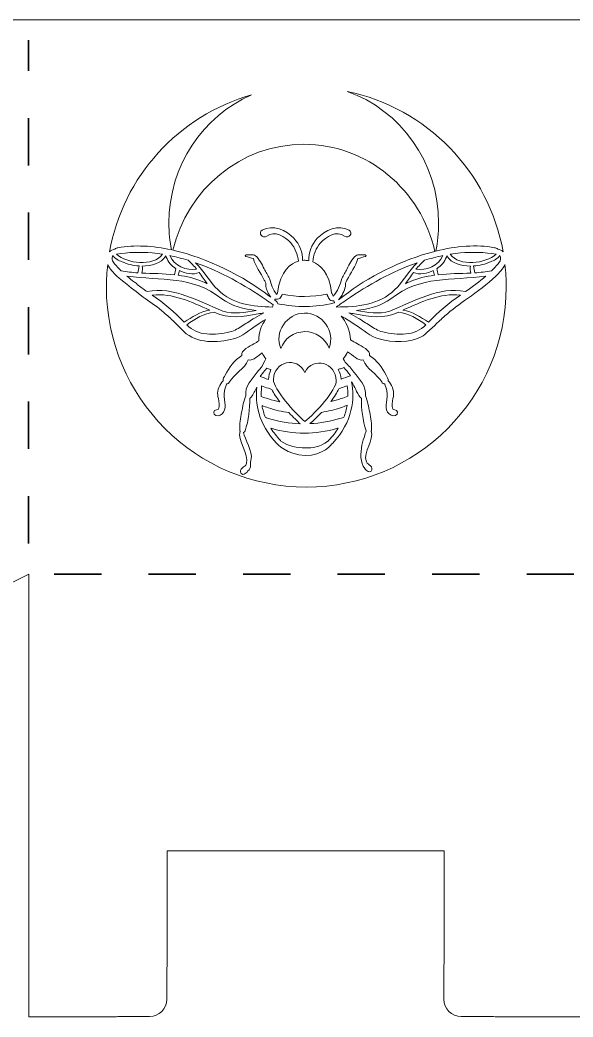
# Model space of a CAD drawing. Extents: x 7 to 991, y -717 to -282.
# Drawn here: x 503.5 to 744.9, y -717.3 to -282.2 of the extents above; entities that cross this region are included whole.
import ezdxf

# ---------------------------------------------------------------- set-up
doc = ezdxf.new("R2010")
doc.units = 0
doc.header["$MEASUREMENT"] = 0
doc.linetypes.add('AI-Linetype-1', pattern=[41.240002, 20.620001, -20.620001])
doc.linetypes.add('AI-Linetype-5', pattern=[41.240002, 20.620001, -20.620001])
doc.layers.add('Layer 1', color=7, linetype='Continuous')

# ---------------------------------------------------------------- blocks, each defined once
blk = doc.blocks.new('block 2')
at = {"layer": 'Layer 1', "lineweight": 0}
for points, knots in [([(514.66, -282.19), (514.66, -282.19), (264.66, -282.19), (264.66, -282.19), (264.66, -282.19), (258.35, -282.19), (258.35, -282.19), (258.35, -282.19), (26.47, -282.19), (26.47, -282.19), (26.47, -282.19), (26.47, -282.57), (26.47, -282.57), (26.47, -282.57), (25.11, -282.57), (25.11, -282.57), (25.11, -282.57), (24.11, -282.57), (24.11, -282.57), (24.11, -282.57), (6.7, -306.56), (6.7, -306.56), (6.7, -306.56), (6.7, -496.03), (6.7, -496.03), (6.7, -496.03), (24.11, -523.96), (24.11, -523.96), (24.11, -523.96), (24.25, -523.96), (24.25, -523.96), (24.25, -523.96), (25.11, -525.68), (25.11, -525.68), (25.11, -525.68), (33.79, -543.04), (33.79, -543.04), (33.79, -543.04), (84.69, -644.82), (84.69, -644.82), (84.69, -644.82), (84.69, -693.1), (84.69, -693.1), (84.69, -693.31), (84.7, -693.51), (84.7, -693.72), (84.56, -694.3), (84.48, -694.91), (84.48, -695.53), (84.48, -695.53), (84.48, -709.73), (84.48, -709.73), (84.48, -713.93), (87.88, -717.33), (92.08, -717.33), (92.08, -717.33), (106.28, -717.33), (106.28, -717.33), (106.7, -717.33), (107.1, -717.29), (107.5, -717.23), (107.95, -717.25), (108.4, -717.27), (108.86, -717.27), (108.86, -717.27), (181.37, -717.27), (181.37, -717.27), (181.77, -717.27), (182.18, -717.26), (182.58, -717.24), (182.95, -717.29), (183.34, -717.33), (183.73, -717.33), (183.73, -717.33), (197.93, -717.33), (197.93, -717.33), (202.13, -717.33), (205.53, -713.93), (205.53, -709.73), (205.53, -709.73), (205.53, -695.53), (205.53, -695.53), (205.53, -695.24), (205.51, -694.95), (205.48, -694.67), (205.51, -694.17), (205.54, -693.67), (205.54, -693.16), (205.54, -693.16), (205.54, -644.82), (205.54, -644.82), (205.54, -644.82), (256.41, -543.04), (256.41, -543.04), (256.41, -543.04), (258.35, -539.16), (258.35, -539.16), (258.35, -539.16), (265.97, -523.91), (265.97, -523.91), (265.97, -523.91), (265.97, -644.82), (265.97, -644.82), (265.97, -644.82), (362.68, -644.82), (362.68, -644.82), (362.95, -644.82), (363.21, -644.81), (363.48, -644.8), (363.97, -644.9), (364.48, -644.95), (365, -644.95), (365, -644.95), (379.2, -644.95), (379.2, -644.95), (383.4, -644.95), (386.8, -641.55), (386.8, -637.35), (386.8, -637.35), (386.8, -623.15), (386.8, -623.15), (386.8, -622.82), (386.77, -622.51), (386.73, -622.19), (386.77, -621.66), (386.79, -621.13), (386.79, -620.6), (386.79, -620.6), (386.79, -584.34), (386.79, -584.34), (386.79, -584.34), (507.33, -524.07), (507.33, -524.07), (507.33, -524.07), (507.33, -717.27), (507.33, -717.27), (507.33, -717.27), (543.59, -717.27), (543.59, -717.27), (544.49, -717.27), (545.38, -717.22), (546.26, -717.12), (546.26, -717.12), (560.04, -717.12), (560.04, -717.12), (564.24, -717.12), (567.65, -713.72), (567.65, -709.52), (567.65, -709.52), (567.65, -695.83), (567.65, -695.83), (567.75, -694.95), (567.8, -694.06), (567.8, -693.16), (567.8, -693.16), (567.8, -644.82), (567.8, -644.82), (567.8, -644.82), (688.65, -644.82), (688.65, -644.82), (688.65, -644.82), (688.65, -693.1), (688.65, -693.1), (688.65, -693.3), (688.66, -693.5), (688.67, -693.69), (688.56, -694.22), (688.49, -694.76), (688.49, -695.32), (688.49, -695.32), (688.49, -709.52), (688.49, -709.52), (688.49, -713.72), (691.9, -717.12), (696.1, -717.12), (696.1, -717.12), (710.19, -717.12), (710.19, -717.12), (711.06, -717.21), (711.93, -717.27), (712.82, -717.27), (712.82, -717.27), (749.12, -717.27), (749.12, -717.27), (749.12, -717.27), (749.12, -523.91), (749.12, -523.91), (749.12, -523.91), (869.94, -584.33), (869.94, -584.33), (869.94, -584.33), (869.94, -620.65), (869.94, -620.65), (869.94, -621.06), (869.95, -621.46), (869.97, -621.86), (869.92, -622.21), (869.89, -622.57), (869.89, -622.94), (869.89, -622.94), (869.89, -637.14), (869.89, -637.14), (869.89, -641.34), (873.29, -644.74), (877.49, -644.74), (877.49, -644.74), (891.69, -644.74), (891.69, -644.74), (891.79, -644.74), (891.9, -644.73), (892, -644.73), (892.7, -644.78), (893.4, -644.82), (894.11, -644.82), (894.11, -644.82), (990.79, -644.82), (990.79, -644.82), (990.79, -644.82), (990.79, -282.19), (990.79, -282.19), (990.79, -282.19), (514.66, -282.19), (514.66, -282.19)], [0, 0, 0, 0, 1, 1, 1, 2, 2, 2, 3, 3, 3, 4, 4, 4, 5, 5, 5, 6, 6, 6, 7, 7, 7, 8, 8, 8, 9, 9, 9, 10, 10, 10, 11, 11, 11, 12, 12, 12, 13, 13, 13, 14, 14, 14, 15, 15, 15, 16, 16, 16, 17, 17, 17, 18, 18, 18, 19, 19, 19, 20, 20, 20, 21, 21, 21, 22, 22, 22, 23, 23, 23, 24, 24, 24, 25, 25, 25, 26, 26, 26, 27, 27, 27, 28, 28, 28, 29, 29, 29, 30, 30, 30, 31, 31, 31, 32, 32, 32, 33, 33, 33, 34, 34, 34, 35, 35, 35, 36, 36, 36, 37, 37, 37, 38, 38, 38, 39, 39, 39, 40, 40, 40, 41, 41, 41, 42, 42, 42, 43, 43, 43, 44, 44, 44, 45, 45, 45, 46, 46, 46, 47, 47, 47, 48, 48, 48, 49, 49, 49, 50, 50, 50, 51, 51, 51, 52, 52, 52, 53, 53, 53, 54, 54, 54, 55, 55, 55, 56, 56, 56, 57, 57, 57, 58, 58, 58, 59, 59, 59, 60, 60, 60, 61, 61, 61, 62, 62, 62, 63, 63, 63, 64, 64, 64, 65, 65, 65, 66, 66, 66, 67, 67, 67, 68, 68, 68, 69, 69, 69, 70, 70, 70, 71, 71, 71, 72, 72, 72, 73, 73, 73, 74, 74, 74, 74]), ([(604.54, -314.89), (583.37, -324.09), (568.51, -345.71), (568.51, -370.91), (568.51, -374.89), (568.91, -378.77), (569.62, -382.53), (561.52, -380.77), (553.5, -380.25), (546.29, -381.57), (545.8, -381.67), (545.34, -381.89), (544.93, -382.19), (544.02, -382.29), (543.21, -382.77), (542.58, -383.44), (548.44, -350.48), (572.8, -323.92), (604.54, -314.89)], [0, 0, 0, 0, 1, 1, 1, 2, 2, 2, 3, 3, 3, 4, 4, 4, 5, 5, 5, 6, 6, 6, 6]), ([(714.36, -383.44), (713.73, -382.77), (712.92, -382.29), (712.01, -382.19), (711.6, -381.89), (711.15, -381.67), (710.65, -381.57), (702.75, -380.13), (693.88, -380.88), (684.99, -383.07), (685.77, -379.14), (686.21, -375.08), (686.21, -370.91), (686.21, -344.22), (669.53, -321.56), (646.36, -313.4), (681.02, -320.62), (708.14, -348.42), (714.36, -383.44)], [0, 0, 0, 0, 1, 1, 1, 2, 2, 2, 3, 3, 3, 4, 4, 4, 5, 5, 5, 6, 6, 6, 6]), ([(644.83, -402.61), (644.06, -403.17), (643.29, -403.74), (642.53, -404.33), (644.03, -402.62), (645.15, -400.38), (645.5, -398.49), (645.58, -398.01), (645.58, -397.55), (645.61, -397.07), (645.64, -396.57), (645.97, -396.23), (646.2, -395.8), (647.71, -392.66), (650.08, -389.74), (650.96, -386.32), (652.04, -386.07), (653.22, -385.73), (654.29, -385.36), (654.64, -385.22), (654.58, -384.72), (654.19, -384.69), (653.43, -384.65), (652.65, -384.68), (651.89, -384.72), (651.25, -384.75), (650.6, -384.62), (650.12, -385.08), (648.29, -386.43), (647.33, -388.87), (646.24, -390.79), (645.48, -392.21), (644.62, -393.59), (643.96, -395.05), (643.21, -397.78), (642.17, -400.67), (640.12, -402.67), (639.77, -401.84), (639.51, -401.3), (639.51, -401.3), (638.48, -392.31), (634.42, -388.99), (631.29, -387.77), (631.53, -384.73), (632.67, -381.73), (634.7, -379.46), (637.07, -376.8), (641.77, -373.88), (645.14, -376.48), (647.02, -377.94), (649.1, -375.08), (647.1, -373.94), (642.52, -371.36), (636.52, -373.91), (633.27, -377.47), (630.71, -380.27), (629.45, -383.73), (629.57, -387.27), (628.73, -387.1), (628.07, -387.08), (627.71, -387.08), (627.5, -387.08), (627.18, -387.09), (626.78, -387.13), (626.86, -383.64), (625.6, -380.24), (623.07, -377.47), (619.83, -373.91), (613.82, -371.36), (609.24, -373.94), (607.28, -375.06), (609.29, -377.96), (611.2, -376.48), (614.57, -373.88), (619.27, -376.8), (621.65, -379.46), (623.6, -381.66), (624.74, -384.53), (625.02, -387.47), (621.83, -388.39), (617.05, -391.43), (615.92, -401.3), (615.92, -401.3), (615.79, -401.56), (615.6, -401.99), (613.95, -400.05), (613.05, -397.49), (612.38, -395.05), (611.72, -393.59), (610.86, -392.21), (610.11, -390.79), (609.01, -388.87), (608.05, -386.43), (606.22, -385.08), (605.75, -384.62), (605.09, -384.75), (604.45, -384.72), (603.69, -384.68), (602.91, -384.65), (602.15, -384.69), (601.76, -384.72), (601.7, -385.22), (602.06, -385.36), (603.12, -385.73), (604.3, -386.07), (605.38, -386.32), (606.26, -389.74), (608.63, -392.66), (610.14, -395.8), (610.37, -396.23), (610.7, -396.57), (610.73, -397.07), (610.76, -397.55), (610.76, -398.01), (610.84, -398.49), (611.12, -399.99), (611.88, -401.71), (612.93, -403.21), (612.66, -403.01), (612.39, -402.81), (612.11, -402.61), (601.34, -394.14), (585.68, -386.16), (570.24, -382.67), (576.56, -356.15), (599.72, -336.46), (627.36, -336.46), (655.17, -336.46), (678.46, -356.4), (684.6, -383.18), (669.85, -386.88), (655.11, -394.52), (644.83, -402.61)], [0, 0, 0, 0, 1, 1, 1, 2, 2, 2, 3, 3, 3, 4, 4, 4, 5, 5, 5, 6, 6, 6, 7, 7, 7, 8, 8, 8, 9, 9, 9, 10, 10, 10, 11, 11, 11, 12, 12, 12, 13, 13, 13, 14, 14, 14, 15, 15, 15, 16, 16, 16, 17, 17, 17, 18, 18, 18, 19, 19, 19, 20, 20, 20, 21, 21, 21, 22, 22, 22, 23, 23, 23, 24, 24, 24, 25, 25, 25, 26, 26, 26, 27, 27, 27, 28, 28, 28, 29, 29, 29, 30, 30, 30, 31, 31, 31, 32, 32, 32, 33, 33, 33, 34, 34, 34, 35, 35, 35, 36, 36, 36, 37, 37, 37, 38, 38, 38, 39, 39, 39, 40, 40, 40, 41, 41, 41, 42, 42, 42, 43, 43, 43, 44, 44, 44, 44]), ([(548.08, -387.75), (550.44, -388.77), (552.96, -389.38), (555.53, -389.55), (555.36, -390.53), (555.16, -391.6), (555.02, -392.56), (552.53, -392.4), (550.06, -392.1), (547.62, -391.62), (546.63, -390.67), (545.67, -389.69), (544.82, -388.63), (544.39, -388.09), (543.89, -387.39), (543.75, -386.77), (543.64, -386.25), (543.79, -385.6), (544.14, -385.04), (545.1, -386.37), (546.58, -387.13), (548.08, -387.75)], [0, 0, 0, 0, 1, 1, 1, 2, 2, 2, 3, 3, 3, 4, 4, 4, 5, 5, 5, 6, 6, 6, 7, 7, 7, 7]), ([(545.61, -384.43), (550.75, -383.57), (556.02, -383.37), (561.21, -383.89), (562.73, -384.03), (564.24, -384.23), (565.74, -384.47), (561.67, -389.92), (550.19, -388.53), (545.61, -384.43)], [0, 0, 0, 0, 1, 1, 1, 2, 2, 2, 3, 3, 3, 3]), ([(571.59, -390.76), (571.41, -391.65), (571.25, -392.55), (570.88, -393.38), (566.14, -392.85), (561.44, -392.89), (556.7, -392.66), (556.95, -391.68), (557.12, -390.61), (556.9, -389.6), (560.78, -389.67), (565, -388.53), (567.2, -385.06), (567.24, -385.28), (567.29, -385.5), (567.37, -385.72), (568.08, -387.86), (569.74, -389.54), (571.59, -390.76)], [0, 0, 0, 0, 1, 1, 1, 2, 2, 2, 3, 3, 3, 4, 4, 4, 5, 5, 5, 6, 6, 6, 6]), ([(576.87, -387.08), (578.26, -388.25), (579.49, -389.59), (580.62, -391.01), (576.11, -391.75), (570.69, -389.45), (568.94, -385.05), (571.62, -385.59), (574.26, -386.28), (576.87, -387.08)], [0, 0, 0, 0, 1, 1, 1, 2, 2, 2, 3, 3, 3, 3]), ([(676.32, -391.01), (677.45, -389.59), (678.68, -388.25), (680.07, -387.08), (682.68, -386.28), (685.33, -385.59), (688, -385.05), (686.25, -389.45), (680.84, -391.75), (676.32, -391.01)], [0, 0, 0, 0, 1, 1, 1, 2, 2, 2, 3, 3, 3, 3]), ([(700.04, -389.6), (699.82, -390.61), (699.99, -391.68), (700.25, -392.66), (695.51, -392.89), (690.8, -392.85), (686.06, -393.38), (685.7, -392.55), (685.53, -391.65), (685.36, -390.76), (687.2, -389.54), (688.86, -387.86), (689.57, -385.72), (689.65, -385.5), (689.7, -385.28), (689.75, -385.06), (691.94, -388.53), (696.16, -389.67), (700.04, -389.6)], [0, 0, 0, 0, 1, 1, 1, 2, 2, 2, 3, 3, 3, 4, 4, 4, 5, 5, 5, 6, 6, 6, 6]), ([(691.21, -384.47), (692.71, -384.23), (694.21, -384.03), (695.73, -383.89), (700.93, -383.37), (706.19, -383.57), (711.34, -384.43), (706.75, -388.53), (695.28, -389.92), (691.21, -384.47)], [0, 0, 0, 0, 1, 1, 1, 2, 2, 2, 3, 3, 3, 3]), ([(701.93, -392.56), (701.78, -391.6), (701.58, -390.53), (701.41, -389.55), (703.98, -389.38), (706.51, -388.77), (708.87, -387.75), (710.37, -387.13), (711.85, -386.37), (712.8, -385.04), (713.15, -385.6), (713.3, -386.25), (713.19, -386.77), (713.06, -387.39), (712.56, -388.09), (712.12, -388.63), (711.27, -389.69), (710.32, -390.67), (709.32, -391.62), (706.88, -392.1), (704.41, -392.4), (701.93, -392.56)], [0, 0, 0, 0, 1, 1, 1, 2, 2, 2, 3, 3, 3, 4, 4, 4, 5, 5, 5, 6, 6, 6, 7, 7, 7, 7]), ([(628.47, -486.04), (580.29, -486.04), (541.23, -446.98), (541.23, -398.8), (541.23, -395.47), (541.43, -392.18), (541.79, -388.94), (542.69, -390.87), (544.33, -392.52), (545.81, -393.95), (547.52, -395.59), (557.01, -402.98), (558.08, -403.71), (560.94, -405.65), (563.7, -407.64), (566.34, -409.89), (567.85, -411.19), (569.33, -412.52), (570.77, -413.89), (571.12, -414.23), (574.98, -418.18), (574.99, -418.19), (580.74, -423.45), (589.58, -423.27), (596.69, -421.37), (600.52, -420.35), (603.67, -417.49), (606.91, -415.33), (608.12, -414.51), (609.36, -413.73), (610.62, -412.98), (609.07, -415.27), (607.55, -418.52), (607.76, -422.27), (607.02, -422.68), (606.29, -423.12), (605.57, -423.56), (603.98, -424.63), (599.71, -426.32), (600.29, -428.67), (597.04, -430.7), (594.79, -433.85), (593.08, -437.2), (592.73, -437.97), (591.93, -438.84), (592.15, -439.71), (590.62, -441.28), (589.6, -443.72), (589.79, -445.85), (589.9, -447.04), (591.56, -452.65), (589.3, -452.36), (587.85, -452.17), (587.71, -454.38), (588.96, -454.78), (590.29, -455.21), (591.71, -454.49), (592.4, -453.33), (593.15, -452.07), (593.06, -450.52), (592.91, -449.13), (592.74, -447.45), (592.42, -445.73), (592.75, -444.04), (592.95, -442.97), (593.4, -441.99), (593.65, -440.94), (594.15, -440.99), (594.66, -440.78), (594.98, -440.19), (597.03, -436.57), (601.59, -434.55), (603.04, -430.55), (604.28, -430.85), (605.5, -430.25), (606.46, -429.51), (607.37, -428.84), (608.28, -428.16), (609.18, -427.47), (609.61, -428.33), (610.15, -429.21), (610.82, -430.09), (610.82, -430.09), (610.1, -431.26), (609.25, -433.28), (608.5, -434.13), (607.79, -435.02), (607.09, -435.9), (604.78, -438.79), (601.5, -442.18), (602.06, -446.17), (601.05, -448.42), (600.8, -451), (600.19, -453.37), (599.68, -455.92), (599.33, -458.52), (599.44, -461.13), (599.45, -461.35), (599.51, -461.54), (599.6, -461.71), (598.26, -465.37), (603.49, -471.89), (602.32, -475.63), (602.11, -476.29), (602, -476.61), (601.42, -477.03), (600.8, -477.49), (599.88, -478), (599.82, -478.84), (599.4, -479.72), (600.43, -481.04), (601.42, -480.35), (601.89, -479.97), (602.66, -479.67), (602.85, -479.08), (604.86, -477.6), (603.74, -475.84), (604.45, -473.58), (605.13, -471.17), (601.53, -464.75), (601.03, -462.23), (601.36, -462.12), (601.64, -461.87), (601.76, -461.45), (603.3, -456.81), (603.85, -452.08), (603.83, -447.25), (604.06, -447.15), (604.27, -447), (604.42, -446.8), (605.44, -445.47), (606.13, -443.93), (606.87, -442.43), (606.09, -449.4), (607.4, -458.42), (615.56, -467.01), (615.56, -467.01), (619.9, -471.98), (628.03, -472.26), (635.64, -472.52), (639.86, -467.01), (639.86, -467.01), (648.95, -457.44), (649.55, -447.36), (648.21, -440.15), (649.59, -442.29), (650.37, -444.78), (651.92, -446.8), (652.08, -447), (652.28, -447.15), (652.52, -447.25), (652.49, -452.08), (653.04, -456.81), (654.58, -461.45), (654.7, -461.87), (649.74, -472.52), (653.99, -478), (654.19, -478.59), (654.95, -478.88), (655.42, -479.27), (656.42, -479.96), (657.45, -478.64), (657.03, -477.75), (656.97, -476.92), (656.05, -476.4), (655.43, -475.95), (654.85, -475.53), (654.73, -475.21), (654.53, -474.55), (653.36, -470.81), (658.08, -465.37), (656.74, -461.71), (656.83, -461.54), (656.9, -461.35), (656.91, -461.13), (657.02, -458.52), (656.67, -455.92), (656.15, -453.37), (655.54, -451), (655.29, -448.42), (654.28, -446.17), (654.85, -442.18), (651.56, -438.79), (649.25, -435.9), (648.04, -434.38), (646.8, -432.84), (645.37, -431.52), (644.92, -430.6), (644.61, -430.09), (644.61, -430.09), (645.41, -429.03), (646.02, -427.99), (646.49, -426.96), (647.62, -427.82), (648.74, -428.67), (649.88, -429.51), (650.85, -430.25), (652.06, -430.85), (653.3, -430.55), (654.75, -434.55), (659.31, -436.57), (661.36, -440.19), (661.68, -440.78), (662.19, -440.99), (662.69, -440.94), (662.94, -441.99), (663.39, -442.97), (663.6, -444.04), (663.92, -445.73), (663.61, -447.45), (663.43, -449.13), (663.28, -450.52), (663.19, -452.07), (663.94, -453.33), (664.63, -454.49), (666.05, -455.21), (667.38, -454.78), (668.63, -454.38), (668.49, -452.17), (667.04, -452.36), (664.79, -452.65), (666.45, -447.04), (666.55, -445.85), (666.74, -443.72), (665.72, -441.28), (664.19, -439.71), (664.41, -438.84), (663.61, -437.97), (663.26, -437.2), (661.55, -433.85), (659.3, -430.7), (656.05, -428.67), (656.63, -426.32), (652.36, -424.63), (650.77, -423.56), (649.75, -422.94), (648.74, -422.33), (647.69, -421.79), (647.76, -417.33), (645.43, -413.62), (643.69, -411.47), (644.02, -411.65), (644.35, -411.83), (644.68, -412.01), (646.5, -413.06), (648.29, -414.16), (650.04, -415.33), (653.27, -417.49), (656.42, -420.35), (660.25, -421.37), (666.28, -422.99), (673.56, -423.36), (679.14, -420.22), (679.33, -420.44), (684.78, -415.21), (686.18, -413.89), (687.62, -412.52), (689.09, -411.19), (690.61, -409.89), (691.83, -408.85), (698.35, -404.05), (698.86, -403.71), (703.17, -400.78), (707.38, -397.56), (711.13, -393.95), (712.61, -392.52), (714.25, -390.87), (715.15, -388.94), (715.52, -392.18), (715.71, -395.47), (715.71, -398.8), (715.71, -446.98), (676.65, -486.04), (628.47, -486.04)], [0, 0, 0, 0, 1, 1, 1, 2, 2, 2, 3, 3, 3, 4, 4, 4, 5, 5, 5, 6, 6, 6, 7, 7, 7, 8, 8, 8, 9, 9, 9, 10, 10, 10, 11, 11, 11, 12, 12, 12, 13, 13, 13, 14, 14, 14, 15, 15, 15, 16, 16, 16, 17, 17, 17, 18, 18, 18, 19, 19, 19, 20, 20, 20, 21, 21, 21, 22, 22, 22, 23, 23, 23, 24, 24, 24, 25, 25, 25, 26, 26, 26, 27, 27, 27, 28, 28, 28, 29, 29, 29, 30, 30, 30, 31, 31, 31, 32, 32, 32, 33, 33, 33, 34, 34, 34, 35, 35, 35, 36, 36, 36, 37, 37, 37, 38, 38, 38, 39, 39, 39, 40, 40, 40, 41, 41, 41, 42, 42, 42, 43, 43, 43, 44, 44, 44, 45, 45, 45, 46, 46, 46, 47, 47, 47, 48, 48, 48, 49, 49, 49, 50, 50, 50, 51, 51, 51, 52, 52, 52, 53, 53, 53, 54, 54, 54, 55, 55, 55, 56, 56, 56, 57, 57, 57, 58, 58, 58, 59, 59, 59, 60, 60, 60, 61, 61, 61, 62, 62, 62, 63, 63, 63, 64, 64, 64, 65, 65, 65, 66, 66, 66, 67, 67, 67, 68, 68, 68, 69, 69, 69, 70, 70, 70, 71, 71, 71, 72, 72, 72, 73, 73, 73, 74, 74, 74, 75, 75, 75, 76, 76, 76, 77, 77, 77, 78, 78, 78, 79, 79, 79, 80, 80, 80, 81, 81, 81, 82, 82, 82, 83, 83, 83, 84, 84, 84, 85, 85, 85, 86, 86, 86, 87, 87, 87, 88, 88, 88, 89, 89, 89, 90, 90, 90, 91, 91, 91, 91]), ([(581.72, -392.43), (582.93, -394.04), (584.05, -395.68), (585.23, -397.29), (584.62, -396.98), (584, -396.69), (583.37, -396.42), (579.93, -394.95), (576.28, -394.09), (572.56, -393.59), (572.81, -392.96), (573.01, -392.26), (573.07, -391.6), (575.54, -392.71), (579.12, -393.56), (581.72, -392.43)], [0, 0, 0, 0, 1, 1, 1, 2, 2, 2, 3, 3, 3, 4, 4, 4, 5, 5, 5, 5]), ([(589.93, -400.02), (586.24, -396.39), (583.75, -391.78), (580.11, -388.15), (591.14, -391.98), (601.33, -397.78), (610.95, -404.33), (611.96, -405.03), (612.96, -405.76), (613.97, -406.48), (613.88, -406.81), (613.8, -407.14), (613.74, -407.47), (605.26, -407.31), (596.21, -406.22), (589.93, -400.02)], [0, 0, 0, 0, 1, 1, 1, 2, 2, 2, 3, 3, 3, 4, 4, 4, 5, 5, 5, 5]), ([(641.69, -407.48), (641.69, -407.48), (641.67, -407.4), (641.67, -407.4), (643.13, -406.4), (644.54, -405.32), (646, -404.33), (655.61, -397.78), (665.8, -391.98), (676.83, -388.15), (673.2, -391.78), (670.7, -396.39), (667.01, -400.02), (660.35, -406.59), (650.59, -407.42), (641.69, -407.48)], [0, 0, 0, 0, 1, 1, 1, 2, 2, 2, 3, 3, 3, 4, 4, 4, 5, 5, 5, 5]), ([(684.38, -393.59), (680.67, -394.09), (677.01, -394.95), (673.57, -396.42), (672.94, -396.69), (672.32, -396.98), (671.71, -397.29), (672.9, -395.68), (674.02, -394.04), (675.22, -392.43), (677.83, -393.56), (681.41, -392.71), (683.87, -391.6), (683.93, -392.26), (684.14, -392.96), (684.38, -393.59)], [0, 0, 0, 0, 1, 1, 1, 2, 2, 2, 3, 3, 3, 4, 4, 4, 5, 5, 5, 5]), ([(591.58, -403.88), (595.96, -407.02), (601.32, -408.47), (606.64, -409), (601.82, -409.7), (596.78, -410.82), (592.02, -409.23), (581.42, -405.11), (570.7, -398.35), (558.95, -400.71), (557.5, -399.72), (556.09, -398.69), (554.7, -397.63), (554.45, -397.15), (554, -396.79), (553.47, -396.67), (552.35, -395.78), (551.26, -394.87), (550.19, -393.94), (565.21, -396.15), (578.48, -393.54), (591.58, -403.88)], [0, 0, 0, 0, 1, 1, 1, 2, 2, 2, 3, 3, 3, 4, 4, 4, 5, 5, 5, 6, 6, 6, 7, 7, 7, 7]), ([(664.93, -409.23), (660.16, -410.82), (655.12, -409.7), (650.3, -409), (655.62, -408.47), (660.98, -407.02), (665.37, -403.88), (678.47, -393.54), (691.73, -396.15), (706.76, -393.94), (703.98, -396.36), (701.04, -398.63), (697.99, -400.71), (686.24, -398.35), (675.53, -405.11), (664.93, -409.23)], [0, 0, 0, 0, 1, 1, 1, 2, 2, 2, 3, 3, 3, 4, 4, 4, 5, 5, 5, 5]), ([(586.32, -408.82), (582.13, -409.37), (578.67, -411.87), (575.21, -414.11), (570.93, -409.73), (566.31, -405.69), (561.24, -402.24), (570.05, -401.32), (578.42, -405.32), (586.32, -408.82)], [0, 0, 0, 0, 1, 1, 1, 2, 2, 2, 3, 3, 3, 3]), ([(616.01, -406.01), (615.89, -405.53), (615.61, -405.09), (615.19, -404.79), (615.02, -404.66), (614.84, -404.54), (614.67, -404.41), (614.76, -404.28), (614.83, -404.13), (614.89, -403.98), (615.12, -404.07), (615.36, -404.11), (615.6, -404.11), (615.7, -404.11), (615.8, -404.1), (615.9, -404.09), (616.62, -403.99), (617.23, -403.52), (617.52, -402.86), (617.69, -402.48), (617.81, -402.24), (617.81, -402.23), (617.86, -402.13), (617.9, -402.03), (617.93, -401.92), (624.39, -403.2), (631.04, -403.18), (637.48, -401.87), (637.52, -401.99), (637.56, -402.12), (637.62, -402.23), (637.62, -402.24), (637.86, -402.74), (638.18, -403.5), (638.45, -404.14), (639.02, -404.61), (639.7, -404.74), (639.84, -404.77), (639.98, -404.78), (640.12, -404.78), (640.24, -404.78), (640.35, -404.77), (640.47, -404.76), (640.52, -405.01), (640.62, -405.26), (640.77, -405.49), (640.67, -405.55), (640.58, -405.62), (640.49, -405.68), (640.49, -405.68), (640.46, -405.71), (640.46, -405.71), (632.43, -407.68), (624.07, -407.78), (616.01, -406.01)], [0, 0, 0, 0, 1, 1, 1, 2, 2, 2, 3, 3, 3, 4, 4, 4, 5, 5, 5, 6, 6, 6, 7, 7, 7, 8, 8, 8, 9, 9, 9, 10, 10, 10, 11, 11, 11, 12, 12, 12, 13, 13, 13, 14, 14, 14, 15, 15, 15, 16, 16, 16, 17, 17, 17, 18, 18, 18, 18]), ([(670.62, -408.82), (678.52, -405.32), (686.9, -401.32), (695.7, -402.24), (690.64, -405.69), (686.02, -409.73), (681.74, -414.11), (678.27, -411.87), (674.82, -409.37), (670.62, -408.82)], [0, 0, 0, 0, 1, 1, 1, 2, 2, 2, 3, 3, 3, 3]), ([(588.31, -409.68), (594.72, -412.84), (600.78, -411.66), (607.49, -410.46), (608.24, -410.33), (609.05, -410.22), (609.87, -410.08), (608.52, -410.76), (607.2, -411.52), (605.91, -412.3), (604.17, -413.35), (602.45, -414.44), (600.75, -415.55), (598.93, -416.73), (597.28, -417.84), (595.14, -418.33), (591.86, -419.07), (588.37, -419.49), (585.02, -419.22), (581.55, -418.94), (578.73, -417.61), (576.29, -415.22), (579.98, -412.72), (583.76, -410.11), (588.31, -409.68)], [0, 0, 0, 0, 1, 1, 1, 2, 2, 2, 3, 3, 3, 4, 4, 4, 5, 5, 5, 6, 6, 6, 7, 7, 7, 8, 8, 8, 8]), ([(638.4, -425.36), (636.73, -421.13), (632.58, -418.17), (627.77, -418.22), (622.95, -418.28), (618.88, -421.35), (617.3, -425.61), (614.33, -418.49), (619.9, -410.09), (627.67, -410.16), (635.43, -409.9), (641.2, -418.16), (638.4, -425.36)], [0, 0, 0, 0, 1, 1, 1, 2, 2, 2, 3, 3, 3, 4, 4, 4, 4]), ([(649.46, -410.46), (656.16, -411.66), (662.22, -412.84), (668.63, -409.68), (673.18, -410.11), (676.96, -412.72), (680.65, -415.22), (678.21, -417.61), (675.39, -418.94), (671.92, -419.22), (668.57, -419.49), (665.08, -419.07), (661.8, -418.33), (659.66, -417.84), (658.01, -416.73), (656.19, -415.55), (654.49, -414.44), (652.78, -413.35), (651.04, -412.3), (649.74, -411.52), (648.42, -410.76), (647.07, -410.08), (647.89, -410.22), (648.7, -410.33), (649.46, -410.46)], [0, 0, 0, 0, 1, 1, 1, 2, 2, 2, 3, 3, 3, 4, 4, 4, 5, 5, 5, 6, 6, 6, 7, 7, 7, 8, 8, 8, 8]), ([(627.83, -436.02), (631.59, -428.75), (641.36, -431.86), (641.54, -439.56), (641.54, -443.74), (632.58, -453.78), (627.8, -457.39), (623.62, -454.02), (614.11, -443.27), (614.11, -439.09), (614.27, -431.23), (624.49, -428.76), (627.83, -436.02)], [0, 0, 0, 0, 1, 1, 1, 2, 2, 2, 3, 3, 3, 4, 4, 4, 4]), ([(611.17, -434.17), (611.41, -434.25), (611.66, -434.33), (611.9, -434.41), (612.28, -434.54), (612.66, -434.67), (613.04, -434.79), (612.42, -436.02), (612.05, -437.45), (612.01, -439.06), (612.01, -439.06), (611.9, -439.03), (611.9, -439.03), (610.68, -438.66), (609.48, -438.24), (608.28, -437.78), (608.44, -437.6), (608.59, -437.41), (608.74, -437.22), (609.38, -436.43), (610.1, -435.52), (610.83, -434.69), (610.97, -434.53), (611.08, -434.36), (611.17, -434.17)], [0, 0, 0, 0, 1, 1, 1, 2, 2, 2, 3, 3, 3, 4, 4, 4, 5, 5, 5, 6, 6, 6, 7, 7, 7, 8, 8, 8, 8]), ([(643.65, -438.92), (643.65, -438.92), (643.62, -438.93), (643.62, -438.93), (643.49, -437.34), (643.04, -435.92), (642.36, -434.72), (642.79, -434.58), (643.22, -434.43), (643.65, -434.28), (644.02, -434.15), (644.4, -434.03), (644.78, -433.89), (645.77, -434.93), (646.7, -436.09), (647.61, -437.22), (647.61, -437.22), (647.79, -437.44), (647.79, -437.44), (646.42, -437.99), (645.04, -438.48), (643.65, -438.92)], [0, 0, 0, 0, 1, 1, 1, 2, 2, 2, 3, 3, 3, 4, 4, 4, 5, 5, 5, 6, 6, 6, 7, 7, 7, 7]), ([(608.89, -441.83), (609.88, -442.23), (610.89, -442.59), (611.9, -442.93), (612.38, -443.09), (612.86, -443.25), (613.35, -443.4), (614.24, -445.12), (615.5, -446.99), (616.91, -448.82), (615.22, -448.48), (613.55, -448.05), (611.9, -447.54), (610.85, -447.23), (609.81, -446.89), (608.79, -446.5), (608.76, -445.25), (608.82, -443.97), (608.97, -442.68), (609, -442.39), (608.97, -442.1), (608.89, -441.83)], [0, 0, 0, 0, 1, 1, 1, 2, 2, 2, 3, 3, 3, 4, 4, 4, 5, 5, 5, 6, 6, 6, 7, 7, 7, 7]), ([(643.65, -447.43), (642.17, -447.89), (640.69, -448.3), (639.19, -448.63), (640.62, -446.75), (641.86, -444.86), (642.66, -443.14), (642.99, -443.04), (643.32, -442.92), (643.65, -442.81), (644.55, -442.5), (645.46, -442.17), (646.35, -441.8), (646.55, -443.22), (646.67, -444.77), (646.63, -446.41), (645.65, -446.79), (644.65, -447.12), (643.65, -447.43)], [0, 0, 0, 0, 1, 1, 1, 2, 2, 2, 3, 3, 3, 4, 4, 4, 5, 5, 5, 6, 6, 6, 6]), ([(611.9, -451.47), (614.85, -452.45), (617.86, -453.15), (620.91, -453.57), (622.74, -455.58), (624.49, -457.29), (625.71, -458.38), (621.05, -458.22), (616.41, -457.44), (611.9, -456.07), (611.47, -455.94), (611.04, -455.81), (610.61, -455.67), (609.94, -453.98), (609.46, -452.24), (609.15, -450.46), (610.06, -450.82), (610.98, -451.16), (611.9, -451.47)], [0, 0, 0, 0, 1, 1, 1, 2, 2, 2, 3, 3, 3, 4, 4, 4, 5, 5, 5, 6, 6, 6, 6]), ([(629.98, -458.36), (631.4, -457.17), (633.23, -455.44), (635.09, -453.45), (637.98, -453), (640.85, -452.3), (643.65, -451.34), (644.52, -451.04), (645.4, -450.72), (646.26, -450.37), (645.98, -452.05), (645.51, -453.8), (644.82, -455.59), (644.43, -455.72), (644.04, -455.84), (643.65, -455.96), (639.19, -457.35), (634.6, -458.15), (629.98, -458.36)], [0, 0, 0, 0, 1, 1, 1, 2, 2, 2, 3, 3, 3, 4, 4, 4, 5, 5, 5, 6, 6, 6, 6]), ([(613.13, -460.39), (622.55, -463.26), (632.61, -463.26), (642.03, -460.39), (642.03, -460.39), (642.39, -460.39), (642.39, -460.39), (641.31, -462.12), (639.98, -463.86), (638.34, -465.58), (638.25, -465.68), (638.17, -465.79), (638.1, -465.9), (633.84, -468.9), (631.49, -468.92), (627.9, -468.9), (624.55, -468.89), (620.67, -468.39), (617.37, -465.96), (617.29, -465.83), (617.2, -465.7), (617.09, -465.58), (615.51, -463.91), (614.15, -462.18), (613.01, -460.39), (613.01, -460.39), (613.13, -460.39), (613.13, -460.39)], [0, 0, 0, 0, 1, 1, 1, 2, 2, 2, 3, 3, 3, 4, 4, 4, 5, 5, 5, 6, 6, 6, 7, 7, 7, 8, 8, 8, 9, 9, 9, 9])]:
    blk.add_open_spline(points, degree=3, knots=knots, dxfattribs=at)

msp = doc.modelspace()

# ---------------------------------------------------------------- linework, layer by layer
at = {"layer": 'Layer 1', "color": 7, "linetype": 'AI-Linetype-1', "lineweight": 35, "true_color": 0xfffeff}
msp.add_lwpolyline([(507.3, -510.63), (507.3, -290.96)], dxfattribs=at)
at = {"layer": 'Layer 1', "color": 7, "linetype": 'AI-Linetype-5', "lineweight": 35, "true_color": 0xfffeff}
msp.add_lwpolyline([(518.42, -524.05), (982.91, -524.05)], dxfattribs=at)

# ---------------------------------------------------------------- block references
at = {"layer": 'Layer 1'}
msp.add_blockref('block 2', (0, 0), dxfattribs=at)

doc.saveas('drawing.dxf')
